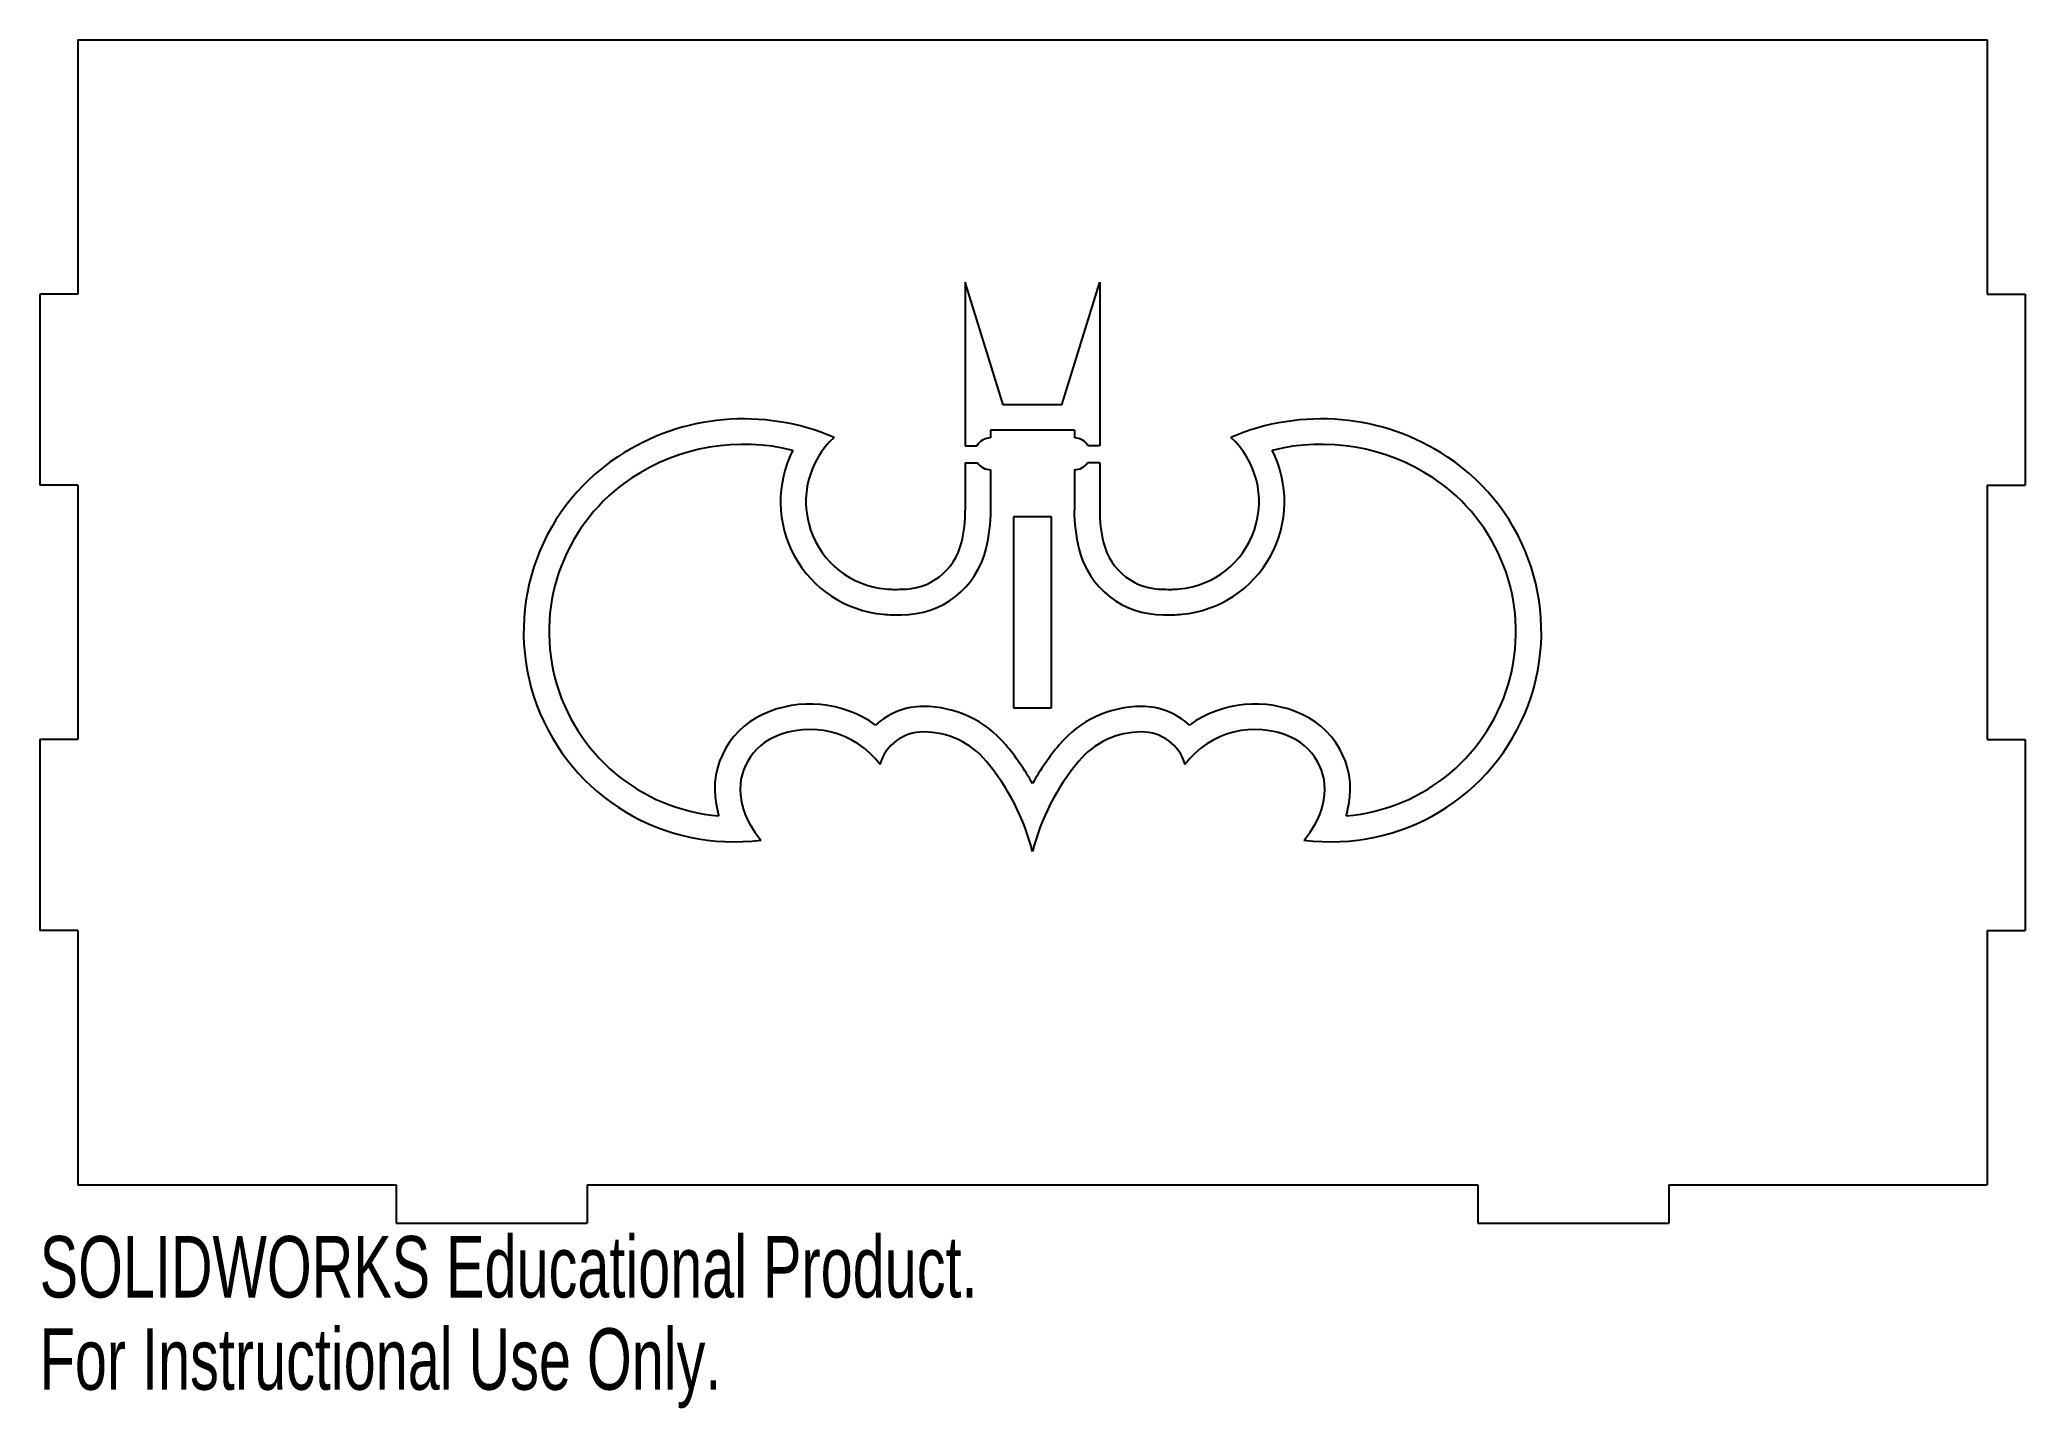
# Model space of a CAD drawing. Header units: millimetres. Extents: x -78 to 78, y -63 to 45.
import ezdxf

# ---------------------------------------------------------------- set-up
doc = ezdxf.new("R2010")
doc.units = ezdxf.units.MM
doc.styles.add('SLDTEXTSTYLE0', font='TXT', dxfattribs={"width": 0.7})

msp = doc.modelspace()

# ---------------------------------------------------------------- linework, layer by layer
at = {"color": 7, "linetype": 'Continuous', "lineweight": 25}
for p, q in [((-75, 45), (-75, 25)), ((-75, 45), (75, 45)), ((75, 45), (75, 25)), ((-78, 25), (-78, 10)), ((-75, 25), (-78, 25)), ((-2.3, 16.31), (-5.29, 25.94)), ((-5.29, 25.94), (-5.29, 13.07)), ((2.3, 16.31), (5.29, 25.94)), ((5.29, 25.94), (5.29, 13.07)), ((75, 25), (78, 25)), ((78, 25), (78, 10)), ((2.3, 16.31), (-2.3, 16.31)), ((-3.29, 14.31), (-3.29, 13.7)), ((3.29, 14.31), (-3.29, 14.31)), ((3.29, 14.31), (3.29, 13.7)), ((-5.29, 13.07), (-4.37, 13.07)), ((5.29, 13.07), (4.37, 13.07)), ((-5.29, 11.74), (-4.32, 11.74)), ((-5.29, 11.74), (-5.29, 8.03)), ((-3.29, 11.2), (-3.29, 8.03)), ((3.29, 11.2), (3.29, 8.03)), ((5.29, 11.74), (4.32, 11.74)), ((5.29, 11.74), (5.29, 8.03)), ((-75, 10), (-78, 10)), ((-75, 10), (-75, -10)), ((75, 10), (78, 10)), ((75, 10), (75, -10)), ((1.5, 7.5), (-1.5, 7.5)), ((-1.5, 7.5), (-1.5, -7.5)), ((1.5, -7.5), (1.5, 7.5)), ((-1.5, -7.5), (1.5, -7.5)), ((-78, -10), (-78, -25)), ((-75, -10), (-78, -10)), ((75, -10), (78, -10)), ((78, -10), (78, -25)), ((-75, -25), (-78, -25)), ((-75, -25), (-75, -45)), ((75, -25), (78, -25)), ((75, -25), (75, -45)), ((-75, -45), (-50, -45)), ((-50, -45), (-50, -48)), ((-35, -45), (35, -45)), ((-35, -45), (-35, -48)), ((35, -45), (35, -48)), ((50, -45), (75, -45)), ((50, -45), (50, -48)), ((-50, -48), (-35, -48)), ((35, -48), (50, -48))]:
    msp.add_line(p, q, dxfattribs=at)
for centre, radius, start, end in [((-22.68, -2.74), 17.94, 66.6927, 123.4811), ((22.68, -2.74), 17.94, 56.5189, 113.3073), ((-22.68, -2.74), 15.94, 75.9802, 123.4811), ((-10.92, 8.69), 8.88, 152.9386, 264.7293), ((-10.92, 8.69), 6.88, 132.754, 264.7293), ((-3.29, 12.45), 1.25, 90.0147, 150.3307), ((3.29, 12.45), 1.25, 29.6693, 89.9853), ((10.92, 8.69), 6.88, 275.2707, 47.246), ((10.92, 8.69), 8.88, 275.2707, 27.0614), ((22.68, -2.74), 15.94, 56.5189, 104.0198), ((-23.48, -1.54), 16.5, 123.4811, 277.4914), ((-3.29, 12.45), 1.25, 214.4806, 270.0147), ((3.29, 12.45), 1.25, 269.9853, 325.5194), ((23.48, -1.54), 16.5, 262.5086, 56.5189), ((-23.48, -1.54), 14.5, 123.4811, 265.377), ((23.48, -1.54), 14.5, 274.623, 56.5189), ((-16.37, 8.03), 11.09, 346.6497, 0.0147), ((-16.37, 8.03), 13.09, 346.6497, 0.0147), ((16.37, 8.03), 13.09, 179.9853, 193.3503), ((16.37, 8.03), 11.09, 179.9853, 193.3503), ((-10.21, 6.56), 4.75, 268.5601, 346.6497), ((-10.21, 6.56), 6.75, 269.2423, 346.6497), ((10.21, 6.56), 6.75, 193.3503, 270.7577), ((10.21, 6.56), 4.75, 193.3503, 271.4399), ((-10.77, 10.28), 8.48, 264.7293, 273.0077), ((10.77, 10.28), 8.48, 266.9923, 275.2707), ((-10.77, 10.28), 10.48, 264.7293, 272.5979), ((10.77, 10.28), 10.48, 267.4021, 275.2707), ((-17.48, -16.09), 8.88, 54.5071, 114.687), ((-8.57, -12.96), 5.56, 89.941, 132.5325), ((-8.57, -15.85), 8.45, 40.0482, 89.941), ((8.57, -15.85), 8.45, 90.059, 139.9518), ((8.57, -12.96), 5.56, 47.4675, 90.059), ((17.48, -16.09), 8.88, 65.313, 125.4929), ((-18.47, -13.93), 6.5, 114.687, 195.5399), ((-17.48, -16.09), 6.88, 36.9405, 114.687), ((17.48, -16.09), 6.88, 65.313, 143.0595), ((18.47, -13.93), 6.5, 344.4601, 65.313), ((-18.47, -13.93), 4.5, 114.687, 195.5399), ((-8.57, -12.96), 3.56, 89.941, 163.664), ((-8.57, -15.85), 6.45, 40.0482, 89.941), ((-17.27, -23.16), 19.81, 29.3555, 40.0482), ((17.27, -23.16), 19.81, 139.9518, 150.6445), ((8.57, -15.85), 6.45, 90.059, 139.9518), ((8.57, -12.96), 3.56, 16.336, 90.059), ((18.47, -13.93), 4.5, 344.4601, 65.313), ((-17.27, -23.16), 17.81, 14.2, 40.0482), ((17.27, -23.16), 17.81, 139.9518, 165.8), ((-16.01, -13.25), 7.07, 195.5399, 221.1277), ((16.01, -13.25), 7.07, 318.8723, 344.4601), ((-16.01, -13.25), 9.07, 195.5399, 197.5995), ((16.01, -13.25), 9.07, 342.4005, 344.4601)]:
    msp.add_arc(centre, radius, start, end, dxfattribs=at)

# ---------------------------------------------------------------- texts
at = {"color": 7, "linetype": 'Continuous', "char_height": 4.8336, "attachment_point": 1, "style": 'SLDTEXTSTYLE0'}
for s, insert in [('SOLIDWORKS Educational Product.', (-78, -49.02)), ('For Instructional Use Only.', (-78, -56.27))]:
    msp.add_mtext(s, dxfattribs=dict(at, insert=insert))

doc.saveas('drawing.dxf')
